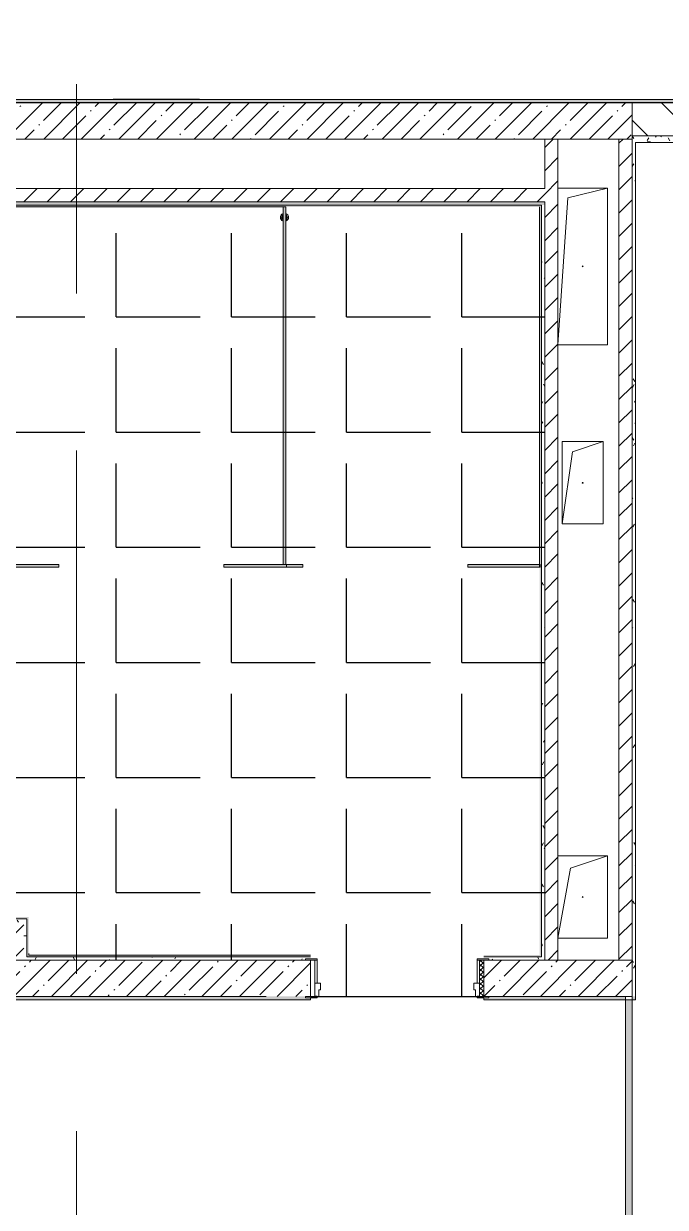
# Model space of a CAD drawing. Header units: millimetres. Extents: x -625 to 415037, y -3642 to 102118.
# Drawn here: x 404867 to 408758, y 3901 to 11080 of the extents above; entities that cross this region are included whole.
import ezdxf

# ---------------------------------------------------------------- set-up
doc = ezdxf.new("R2010")
doc.units = ezdxf.units.MM
doc.linetypes.add('Осевая', pattern=[6350, 1270, -952.5, 3175, -952.5])
doc.layers.add('1) плитка КР3', color=160, linetype='Continuous')
doc.layers.add('A-AREA-PATT-3', color=7, linetype='Continuous', lineweight=5, true_color=0xe6fae8, transparency=1)
for name, color, linetype, lineweight, true_color in [('A-DOOR-1', 7, 'Continuous', 5, 0xc0c0c0), ('A-DOOR-FRAM-1', 7, 'Continuous', 5, 0xc0c0c0), ('A-WALL-1', 9, 'Continuous', 5, 0x808080), ('A-WALL-FNSH-1', 9, 'Continuous', 5, 0x808080)]:
    doc.layers.add(name, color=color, linetype=linetype, lineweight=lineweight, true_color=true_color)
for name, color, linetype, lineweight in [('A-DOOR-FRAM-2', 7, 'Continuous', 5), ('A-GENM', 7, 'Continuous', 9), ('A-GENM-1', 7, 'Continuous', 20), ('A-WALL', 7, 'Continuous', 5), ('I-WALL', 7, 'Continuous', 5), ('Оси-2', 7, 'Осевая', 9)]:
    doc.layers.add(name, color=color, linetype=linetype, lineweight=lineweight)
doc.layers.get('A-DOOR-1').off()
pattern_1 = [(45, (289227.4, 1e-08), (-70.71068, 70.71068), [])]
pattern_2 = [(45, (289227.4, 1e-08), (-114.04925, 114.04925), []), (45, (289341.45, 1e-08), (-114.04925, 114.04925), [201.612, -40.322, 6.706, -33.617])]
pattern_3 = [(0, (289227.4, 1e-08), (243.84, 60.96), [20.117, -162.763, 20.117, -162.763, -975.36]), (0, (289227.4, 1e-08), (243.84, 60.96), [-365.76, 20.117, -345.643, 20.117, -162.763, -426.72]), (0, (289227.4, 1e-08), (243.84, 60.96), [-914.4, 20.117, -101.803, 20.117, -284.683]), (120, (289318.84, 30.48), (-174.71291, 180.691634), [20.117, -162.763, 20.117, -162.763, -975.36]), (120, (289318.84, 30.48), (-174.71291, 180.691634), [-365.76, 20.117, -345.643, 20.117, -162.763, -426.72]), (120, (289318.84, 30.48), (-174.71291, 180.691634), [-914.4, 20.117, -101.803, 20.117, -284.683]), (240, (289349.32, 152.4), (-69.12709, -241.651634), [20.117, -162.763, 20.117, -162.763, -975.36]), (240, (289349.32, 152.4), (-69.12709, -241.651634), [-365.76, 20.117, -345.643, 20.117, -162.763, -426.72]), (240, (289349.32, 152.4), (-69.12709, -241.651634), [-914.4, 20.117, -101.803, 20.117, -284.683])]

# ---------------------------------------------------------------- blocks, each defined once
blk = doc.blocks.new('110_Дверь_СКБ_1Ст_Внутренняя1 - Д-7а_л__950x2100h_Туалет-V548-Объем проектирования 3 этажа')
at = {"layer": 'A-DOOR-FRAM-2'}
h = blk.add_hatch(dxfattribs=at)
h.set_pattern_fill('FP_38', color=256, style=0, pattern_type=2)
h.set_pattern_definition([(45, (-346.384, 174.685), (-14.1421, 14.1421), []), (135, (-346.384, 174.685), (-14.1421, -14.1421), [])])
h.paths.add_polyline_path([(-512.5, 110), (-512.5, -110), (-487.5, -108.5), (-487.5, 110)])
at = {"layer": 'A-DOOR-FRAM-1'}
for p, q in [((-472.5, 118), (-542.5, 118)), ((-542.5, 118), (-542.5, 110)), ((-542.5, 110), (-472.5, 110)), ((-487.5, 110), (-512.5, 110)), ((-512.5, 110), (-512.5, -110)), ((-462.5, 110), (-487.5, 110)), ((-487.5, 110), (-487.5, 30)), ((-487.5, -110), (-487.5, 110)), ((-472.5, 110), (-487.5, 110)), ((-487.5, 110), (-487.5, 109)), ((-487.5, 109), (-472.5, 109)), ((-472.5, 110), (-472.5, 118)), ((-472.5, 109), (-472.5, 110)), ((-462.5, 70), (-462.5, 110)), ((487.5, 110), (487.5, 70)), ((512.5, 110), (487.5, 110)), ((567.5, 118), (497.5, 118)), ((497.5, 118), (497.5, 110)), ((512.5, 110), (497.5, 110)), ((497.5, 110), (497.5, 109)), ((497.5, 110), (567.5, 110)), ((497.5, 109), (512.5, 109)), ((512.5, 30), (512.5, 110)), ((537.5, 110), (512.5, 110)), ((512.5, 110), (512.5, -110)), ((512.5, 109), (512.5, 110)), ((537.5, -110), (537.5, 110)), ((567.5, 110), (567.5, 118)), ((-487.5, 30), (-452.5, 30)), ((-472.5, 30), (-487.5, 30)), ((-487.5, 30), (-487.5, -110)), ((-472.5, -110), (-472.5, 30)), ((-452.5, 70), (-462.5, 70)), ((-452.5, 30), (-452.5, 70)), ((487.5, 70), (477.5, 70)), ((477.5, 70), (477.5, 30)), ((477.5, 30), (512.5, 30)), ((512.5, 30), (497.5, 30)), ((497.5, 30), (497.5, -110)), ((512.5, -110), (512.5, 30)), ((-472.5, -110), (-542.5, -110)), ((-542.5, -110), (-542.5, -118)), ((-542.5, -118), (-472.5, -118)), ((-512.5, -110), (-487.5, -110)), ((-487.5, -110), (-472.5, -110)), ((-472.5, -118), (-472.5, -110)), ((497.5, -110), (512.5, -110)), ((567.5, -110), (497.5, -110)), ((497.5, -110), (497.5, -118)), ((497.5, -118), (567.5, -118)), ((512.5, -110), (537.5, -110)), ((567.5, -118), (567.5, -110))]:
    blk.add_line(p, q, dxfattribs=at)
blk = doc.blocks.new('GM_Отверстие прямоугольное _в плите_ - Отверстие-21993933-Объем проектирования 3 этажа')
at = {"layer": 'A-GENM'}
for p, q in [((-150, 475), (150, 475)), ((150, 475), (-150, 475)), ((-90, 415), (150, 475)), ((150, 475), (150, -475)), ((150, -475), (150, 475)), ((-150, -475), (-90, 415)), ((150, -475), (-150, -475)), ((-150, -475), (150, -475))]:
    blk.add_line(p, q, dxfattribs=at)
for start, end in [(360, 180), (180, 360)]:
    blk.add_arc((0, 0), 2.5, start, end, dxfattribs=at)
blk = doc.blocks.new('GM_Отверстие прямоугольное _в плите_ - Отверстие-21609826-Объем проектирования 3 этажа')
at = {"layer": 'A-GENM'}
for p, q in [((-125, -250), (-125, 250)), ((-125, 250), (125, 250)), ((125, 250), (-125, 250)), ((-125, 250), (-125, -250)), ((-62.5, 187.5), (125, 250)), ((125, 250), (125, -250)), ((125, -250), (125, 250)), ((-125, -250), (-62.5, 187.5)), ((125, -250), (-125, -250)), ((-125, -250), (125, -250))]:
    blk.add_line(p, q, dxfattribs=at)
for start, end in [(360, 180), (180, 360)]:
    blk.add_arc((0, 0), 2.5, start, end, dxfattribs=at)
blk = doc.blocks.new('GM_Отверстие прямоугольное _в плите_ - Отверстие-V618-Объем проектирования 3 этажа')
at = {"layer": 'A-GENM'}
for p, q in [((-150, 250), (150, 250)), ((150, 250), (-150, 250)), ((-75, 175), (150, 250)), ((150, 250), (150, -250)), ((150, -250), (150, 250)), ((-150, -250), (-75, 175)), ((150, -250), (-150, -250)), ((-150, -250), (150, -250))]:
    blk.add_line(p, q, dxfattribs=at)
for start, end in [(360, 180), (180, 360)]:
    blk.add_arc((0, 0), 2.5, start, end, dxfattribs=at)
blk = doc.blocks.new('131_Сантехническая перегородка 7 - СП-1-30858579-Объем проектирования 3 этажа')
at = {"layer": 'A-GENM'}
blk.add_hatch(color=256, dxfattribs=at).paths.add_polyline_path([(2165.9, -8), (2165.9, 8), (-4.1, 8), (-4.1, -8), (1268, -8)])
at = {"layer": 'A-GENM', "flags": 128}
for points in [[(71.5, 8), (71.1, 8.5), (70.8, 9), (70.4, 9.5), (70, 9.9), (69.6, 10.4), (69.2, 10.8), (68.8, 11.2), (68.3, 11.6), (67.8, 12), (67.3, 12.3), (66.8, 12.7), (66.3, 13), (65.8, 13.3), (65.3, 13.6), (64.7, 13.8), (64.2, 14), (63.6, 14.3), (63, 14.4), (62.4, 14.6), (61.9, 14.7), (61.3, 14.9), (60.7, 14.9), (60.1, 15), (59.5, 15.1), (58.9, 15.1), (58.3, 15.1), (57.7, 15), (57.1, 15), (56.5, 14.9), (55.9, 14.8), (55.3, 14.7), (54.7, 14.5), (54.1, 14.4), (53.5, 14.2), (53, 13.9), (52.4, 13.7), (51.9, 13.4), (51.4, 13.2), (50.8, 12.9), (50.3, 12.5), (49.8, 12.2), (49.3, 11.8), (48.9, 11.4), (48.4, 11), (48, 10.6), (47.6, 10.2), (47.2, 9.7), (46.8, 9.3), (46.4, 8.8), (46.1, 8.3), (45.9, 8)], [(45.9, -8), (46.3, -8.5), (46.6, -9), (47, -9.5), (47.4, -9.9), (47.8, -10.4), (48.2, -10.8), (48.6, -11.2), (49.1, -11.6), (49.6, -12), (50, -12.3), (50.5, -12.7), (51.1, -13), (51.6, -13.3), (52.1, -13.6), (52.7, -13.8), (53.2, -14), (53.8, -14.3), (54.4, -14.4), (54.9, -14.6), (55.5, -14.7), (56.1, -14.9), (56.7, -14.9), (57.3, -15), (57.9, -15.1), (58.5, -15.1), (59.1, -15.1), (59.7, -15), (60.3, -15), (60.9, -14.9), (61.5, -14.8), (62.1, -14.7), (62.7, -14.5), (63.3, -14.4), (63.8, -14.2), (64.4, -13.9), (65, -13.7), (65.5, -13.4), (66, -13.2), (66.6, -12.9), (67.1, -12.5), (67.6, -12.2), (68, -11.8), (68.5, -11.4), (69, -11), (69.4, -10.6), (69.8, -10.2), (70.2, -9.7), (70.6, -9.3), (70.9, -8.8), (71.3, -8.3), (71.5, -8)]]:
    blk.add_lwpolyline(points, dxfattribs=at)
at = {"layer": 'A-GENM'}
for radius, start, end in [(24.6, 19.91127, 160.08873), (17.6, 28.97309, 151.02691), (15.1, 33.78108, 146.21892), (24.6, 199.91127, 340.08873), (17.6, 208.97309, 331.02691), (15.1, 213.78108, 326.21892)]:
    blk.add_arc((58.7, 0), radius, start, end, dxfattribs=at)
at = {"layer": 'A-GENM-1'}
for p, q in [((2165.9, 8), (-4.1, 8)), ((-4.1, 8), (-4.1, -8)), ((2165.9, -8), (2165.9, 8)), ((-4.1, -8), (2165.9, -8))]:
    blk.add_line(p, q, dxfattribs=at)
blk = doc.blocks.new('131_Сантехническая перегородка_Дверь МГН - СД-1-30883454-Объем проектирования 3 этажа')
at = {"layer": 'A-GENM'}
for points in [[(-366.5, 8), (-370, 8), (-370, -8), (10, -8), (10, 8), (-350.5, 8)], [(1390, 8), (1010, 8), (1010, -8), (1390, -8)]]:
    blk.add_hatch(color=256, dxfattribs=at).paths.add_polyline_path(points)
at = {"layer": 'A-GENM-1'}
for p, q in [((10, 8), (-370, 8)), ((-370, 8), (-370, -8)), ((10, -8), (10, 8)), ((1390, 8), (1010, 8)), ((1010, 8), (1010, -8)), ((1390, -8), (1390, 8)), ((-370, -8), (10, -8)), ((1010, -8), (1390, -8))]:
    blk.add_line(p, q, dxfattribs=at)
blk = doc.blocks.new('131_Сантехническая перегородка_Дверь МГН 2 - СД-1-V700-Объем проектирования 3 этажа')
at = {"layer": 'A-GENM'}
for points in [[(-262.7, 8), (-426, 8), (-426, -8), (10, -8), (10, 8), (-87, 8)], [(1010, 8), (1010, -8), (1110, -8), (1110, 8)]]:
    blk.add_hatch(color=256, dxfattribs=at).paths.add_polyline_path(points)
at = {"layer": 'A-GENM-1'}
for p, q in [((10, 8), (-430, 8)), ((-430, 8), (-430, -8)), ((10, -8), (10, 8)), ((1110, 8), (1010, 8)), ((1010, 8), (1010, -8)), ((1110, -8), (1110, 8)), ((-430, -8), (10, -8)), ((1010, -8), (1110, -8))]:
    blk.add_line(p, q, dxfattribs=at)

msp = doc.modelspace()

# ---------------------------------------------------------------- hatches: boundary and pattern name
at = {"layer": '1) плитка КР3'}
h = msp.add_hatch(dxfattribs=at)
h.set_pattern_fill('ANGLE', color=256, scale=100)
h.set_pattern_definition([(0, (401237.4, 10000), (0, 698.5), [508, -190.5]), (90, (401237.4, 10000), (-698.5, 4e-14), [508, -190.5])])
h.paths.add_polyline_path([(408027.4, 10000), (401237.4, 10000), (401237.4, 8060), (401467.4, 8060), (401467.4, 5830), (402287.4, 5830), (402287.4, 5630), (404867.4, 5630), (404867.4, 5400), (404887.4, 5400), (406577.4, 5400), (406577.4, 5408), (406647.4, 5408), (406647.4, 5400), (406647.4, 5260), (406667.4, 5260), (406667.4, 5220), (406657.4, 5220), (406657.4, 5180), (407607.4, 5180), (407607.4, 5220), (407597.4, 5220), (407597.4, 5260), (407617.4, 5260), (407617.4, 5400), (407632.4, 5400), (407657.4, 5400), (407687.4, 5400), (408027.4, 5400)])
h.paths.add_polyline_path([(401667.4, 7050), (401667.4, 6850), (401498.4, 6850), (401498.4, 7050)], flags=16)
h.paths.add_polyline_path([(401569.9, 6950, -1), (401564.9, 6950, -1)], flags=0)
at = {"layer": 'A-AREA-PATT-3'}
h = msp.add_hatch(color=256, dxfattribs=at)
h.paths.add_polyline_path([(401498.4, 6850), (401667.4, 6850), (401667.4, 7050), (401498.4, 7050)])
h.paths.add_polyline_path([(404700.4, 9884.2), (404700.4, 9894.5), (404697, 9897.4), (404693.3, 9906.2), (404700.4, 9928.2), (404693.9, 9926.1), (404685, 9913.8), (404687.2, 9895.6), (404696, 9885.7)])
h.paths.add_polyline_path([(406456.9, 9884.2), (406463.4, 9886.3), (406472.3, 9898.6), (406470.1, 9916.9), (406461.3, 9926.8), (406456.9, 9926.1), (406456.9, 9918), (406460.3, 9915), (406464, 9906.2), (406456.9, 9886.3)])
h.paths.add_polyline_path([(404716.4, 9884.2), (404722.9, 9886.3), (404731.8, 9898.6), (404729.6, 9916.9), (404720.8, 9926.8), (404716.4, 9926.1), (404716.4, 9918), (404719.8, 9915), (404723.5, 9906.2), (404716.4, 9886.3)])
h.paths.add_polyline_path([(406440.9, 9884.2), (406440.9, 9894.5), (406437.5, 9897.4), (406433.8, 9906.2), (406440.9, 9928.2), (406434.4, 9926.1), (406425.5, 9913.8), (406427.7, 9895.6), (406436.5, 9885.7)])
h.paths.add_polyline_path([(402136.4, 9887.3), (402142.9, 9889.4), (402151.8, 9901.7), (402149.6, 9920), (402140.8, 9929.9), (402136.4, 9929.2), (402136.4, 9921.1), (402139.8, 9918.1), (402143.5, 9909.3), (402136.4, 9889.4)])
h.paths.add_polyline_path([(402120.4, 9887.3), (402120.4, 9897.5), (402117.7, 9898.7), (402113.3, 9909.3), (402120.4, 9931.3), (402113.9, 9929.2), (402105, 9916.9), (402107.2, 9898.7), (402116, 9888.7)])
h.paths.add_polyline_path([(402996.4, 9887.3), (403002.9, 9889.4), (403011.8, 9901.7), (403009.6, 9920), (403000.8, 9929.9), (402996.4, 9929.2), (402996.4, 9921.1), (402999.8, 9918.1), (403003.5, 9909.3), (402996.4, 9889.4)])
h.paths.add_polyline_path([(403856.4, 9887.3), (403862.9, 9889.4), (403871.8, 9901.7), (403869.6, 9920), (403860.8, 9929.9), (403856.4, 9929.2), (403856.4, 9921.1), (403859.8, 9918.1), (403863.5, 9909.3), (403856.4, 9889.4)])
h.paths.add_polyline_path([(403840.4, 9887.3), (403840.4, 9897.5), (403837.7, 9898.7), (403833.3, 9909.3), (403840.4, 9931.3), (403833.9, 9929.2), (403825, 9916.9), (403827.2, 9898.7), (403836, 9888.7)])
h.paths.add_polyline_path([(402980.4, 9887.3), (402980.4, 9897.5), (402977.7, 9898.7), (402973.3, 9909.3), (402980.4, 9931.3), (402973.9, 9929.2), (402965, 9916.9), (402967.2, 9898.7), (402976, 9888.7)])
h = msp.add_hatch(color=256, dxfattribs=at)
h.paths.add_polyline_path([(408557.4, 170.5), (408557.4, 1525), (408517.4, 1525), (408519.4, 170.5)])
h.paths.add_polyline_path([(408557.4, 2925), (408555.4, 5159.5), (408517.4, 5159.5), (408517.4, 2925)])
at = {"layer": 'I-WALL'}
h = msp.add_hatch(dxfattribs=at)
h.set_pattern_fill('FP_191', color=256, style=0, pattern_type=2)
h.set_pattern_definition(pattern_3)
h.paths.add_polyline_path([(410416.4, 10600), (410437.4, 10600), (410416.4, 10620), (400407.4, 10620), (400407.4, 10608), (400437.4, 10608), (400437.4, 10600), (409600.9, 10600)])
h.paths.add_polyline_path([(390056.4, 10600), (392842.4, 10600.2), (392842.4, 10608), (392872.4, 10608), (392872.4, 10620), (390057.4, 10620), (390056.5, 10601.9)])
h.paths.add_polyline_path([(410437.4, 10600), (410437.4, 10620), (410417.4, 10620), (410427, 10610.4)])
h.paths.add_polyline_path([(394352.4, 10600), (396877.4, 10600), (396877.4, 10608), (396932.4, 10608), (396932.4, 10620), (394322.4, 10620), (394322.4, 10608), (394352.4, 10608), (394352.4, 10600.2)])
h.paths.add_polyline_path([(398387.4, 10600), (399427.4, 10600), (399427.4, 10608), (399457.4, 10608), (399457.4, 10620), (398332.4, 10620), (398332.4, 10608), (398387.4, 10608), (398387.4, 10601)])
h = msp.add_hatch(dxfattribs=at)
h.set_pattern_fill('FP_23', color=256, style=0, pattern_type=2)
h.set_pattern_definition([(135, (289227.4, 1e-08), (-141.42136, -141.42136), [])])
h.paths.add_polyline_path([(408557.4, 10400), (410437.4, 10400.4), (410437.4, 10600), (408557.4, 10600)])
h.paths.add_polyline_path([(399357.8, 10400), (399457.4, 10400), (399457.4, 10600), (398332.4, 10600), (398332.4, 10400), (399357.4, 10400)])
h.paths.add_polyline_path([(400535.6, 10400), (401157.4, 10400), (401157.4, 10600), (400407.4, 10600), (400407.4, 10400), (400457.4, 10400)])
h.paths.add_polyline_path([(396932.4, 10400), (396932.4, 10600), (396577.4, 10600), (396578, 10400), (396908, 10400)])
h = msp.add_hatch(dxfattribs=at)
h.set_pattern_fill('FP_1', color=256, style=0, pattern_type=2)
h.set_pattern_definition(pattern_2)
h.paths.add_polyline_path([(401375.9, 10380), (408557.4, 10380), (408557.4, 10600), (401157.4, 10600), (401157.4, 10380), (401237.4, 10380)])
h = msp.add_hatch(dxfattribs=at)
h.set_pattern_fill('FP_22', color=256, style=0, pattern_type=2)
h.set_pattern_definition(pattern_1)
h.paths.add_polyline_path([(408027.4, 5400), (408107.4, 5400), (408107.4, 10380), (408027.4, 10380), (408027.4, 5420)])
h = msp.add_hatch(dxfattribs=at)
h.set_pattern_fill('FP_22', color=256, style=0, pattern_type=2)
h.set_pattern_definition(pattern_1)
h.paths.add_polyline_path([(408513.1, 5400), (408557.4, 5400), (408557.4, 10380), (408477.4, 10380), (408477.4, 5400)])
h = msp.add_hatch(dxfattribs=at)
h.set_pattern_fill('FP_191', color=256, style=0, pattern_type=2)
h.set_pattern_definition(pattern_3)
h.paths.add_polyline_path([(410416.4, 10360), (410417.4, 10360), (410416.4, 10400), (408557.4, 10400), (408557.4, 10380), (408578.4, 10360), (409600.9, 10360)])
h.paths.add_polyline_path([(408557.4, 10360), (408577.4, 10360), (408557.4, 10380)])
h = msp.add_hatch(dxfattribs=at)
h.set_pattern_fill('FP_191', color=256, style=0, pattern_type=2)
h.set_pattern_definition(pattern_3)
h.paths.add_polyline_path([(408557.4, 5180), (408577.4, 5180), (408577.4, 10360), (408557.4, 10360), (408557.4, 5400)])
h = msp.add_hatch(dxfattribs=at)
h.set_pattern_fill('FP_22', color=256, style=0, pattern_type=2)
h.set_pattern_definition(pattern_1)
h.paths.add_polyline_path([(402645.9, 10000), (408027.4, 10000), (408027.4, 10080), (401237.4, 10080), (401237.4, 10000), (402645.2, 10000)])
h = msp.add_hatch(dxfattribs=at)
h.set_pattern_fill('FP_191', color=256, style=0, pattern_type=2)
h.set_pattern_definition(pattern_3)
h.paths.add_polyline_path([(408027.4, 9980), (408027.1, 10000), (401237.4, 10000), (401237.4, 9980), (408023.2, 9980)])
for points in [[(406881.4, 9969), (407996.4, 9969), (407996.4, 9980), (401257.4, 9980), (401257.4, 9969), (406609.5, 9969)], [(408007.4, 5420), (408007.4, 9980), (407996.4, 9980), (407996.4, 5420)], [(402657.4, 5650), (404898.4, 5652.2), (404898.4, 5661), (402318.4, 5661), (402318.4, 5650)], [(404898.4, 5420), (404898.4, 5650), (404887.4, 5650), (404887.4, 5420)]]:
    msp.add_hatch(color=256, dxfattribs=at).paths.add_polyline_path(points)
h = msp.add_hatch(dxfattribs=at)
h.set_pattern_fill('FP_191', color=256, style=0, pattern_type=2)
h.set_pattern_definition(pattern_3)
h.paths.add_polyline_path([(408007.4, 5420), (408027.4, 5420), (408027.4, 9980), (408007.4, 9980), (408007.4, 5453.7)])
h = msp.add_hatch(dxfattribs=at)
h.set_pattern_fill('FP_191', color=256, style=0, pattern_type=2)
h.set_pattern_definition(pattern_3)
h.paths.add_polyline_path([(404887.4, 5630), (404887.4, 5650), (402307.4, 5650), (402307.4, 5630), (404867.4, 5630)])
h = msp.add_hatch(dxfattribs=at)
h.set_pattern_fill('FP_22', color=256, style=0, pattern_type=2)
h.set_pattern_definition(pattern_1)
h.paths.add_polyline_path([(404867.4, 5400), (404867.4, 5630), (404787.4, 5630), (404787.4, 5400)])
h = msp.add_hatch(dxfattribs=at)
h.set_pattern_fill('FP_191', color=256, style=0, pattern_type=2)
h.set_pattern_definition(pattern_3)
h.paths.add_polyline_path([(404887.4, 5400), (404887.4, 5630), (404867.4, 5630), (404867.4, 5400)])
h = msp.add_hatch(dxfattribs=at)
h.set_pattern_fill('FP_1', color=256, style=0, pattern_type=2)
h.set_pattern_definition(pattern_2)
h.paths.add_polyline_path([(407728.5, 5180), (408557.4, 5180.9), (408557.4, 5400), (407657.4, 5400), (407657.4, 5180), (407697.1, 5180)])
h.paths.add_polyline_path([(401757.4, 5180), (406607.4, 5180), (406607.4, 5400), (401157.4, 5400), (401157.4, 5180)])
h = msp.add_hatch(dxfattribs=at)
h.set_pattern_fill('FP_191', color=256, style=0, pattern_type=2)
h.set_pattern_definition(pattern_3)
h.paths.add_polyline_path([(408007.4, 5400), (408027.4, 5400), (408027.4, 5420), (407657.4, 5420), (407657.4, 5408), (407687.4, 5408), (407687.4, 5400), (407996.4, 5400)])
h.paths.add_polyline_path([(404887.4, 5400), (406577.4, 5400.4), (406577.4, 5408), (406607.4, 5408), (406607.4, 5420), (404887.4, 5419.9)])
h = msp.add_hatch(color=256, dxfattribs=at)
h.paths.add_polyline_path([(404898.4, 5420), (406607.4, 5420), (406607.4, 5431), (404898.4, 5431)])
h.paths.add_polyline_path([(407996.4, 5420), (407996.4, 5420), (407996.4, 5431), (407657.4, 5431), (407657.4, 5420), (407969.2, 5420)])
h = msp.add_hatch(dxfattribs=at)
h.set_pattern_fill('FP_191', color=256, style=0, pattern_type=2)
h.set_pattern_definition(pattern_3)
h.paths.add_polyline_path([(408577.4, 5160), (408577.4, 5180), (408557.4, 5180), (408557.4, 5160), (408574.9, 5160)])
h.paths.add_polyline_path([(406607.4, 5160), (406607.4, 5172), (406577.4, 5172.8), (406577.4, 5180), (401137.4, 5178.8), (401137.4, 5160), (406523.7, 5160)])
h.paths.add_polyline_path([(408513.8, 5160), (408517.4, 5161.7), (408517.4, 5180), (407687.4, 5180), (407687.4, 5172), (407657.4, 5172), (407657.4, 5160), (408513.1, 5160)])

# ---------------------------------------------------------------- linework, layer by layer
msp.add_lwpolyline([(414057.4, 10600), (374197.4, 10600), (374197.4, 13400), (414057.4, 13400)], close=True)
msp.add_lwpolyline([(406607.4, 5180), (407657.4, 5180)])
at = {"layer": 'A-WALL'}
for p, q in [((400407.4, 10620), (410417.4, 10620)), ((408007.4, 9980), (401257.4, 9980)), ((408027.4, 10000), (408027.4, 5400)), ((402307.4, 5650), (404887.4, 5650)), ((404887.4, 5630), (404887.4, 5420)), ((404887.4, 5420), (406607.4, 5420)), ((406577.4, 5400), (404887.4, 5400)), ((407657.4, 5420), (408007.4, 5420)), ((407687.4, 5400), (408027.4, 5400)), ((408557.4, 5400), (408477.4, 5400)), ((401157.4, 5180), (406337.5, 5180)), ((407687.4, 5180), (408557.4, 5180))]:
    msp.add_line(p, q, dxfattribs=at)
at = {"layer": 'A-WALL-1'}
for p, q in [((410437.4, 10600), (400437.4, 10600)), ((408557.4, 10600), (408557.4, 2980)), ((401157.4, 10380), (408557.4, 10380)), ((408027.4, 10380), (408027.4, 10080)), ((408107.4, 5400), (408107.4, 10380)), ((408477.4, 10380), (408477.4, 5400)), ((408557.4, 10400), (410437.4, 10400)), ((408577.4, 10360), (408578.4, 10360)), ((408577.4, 5160), (408577.4, 10360)), ((408027.4, 10080), (401237.4, 10080)), ((401237.4, 10000), (408027.4, 10000)), ((408007.4, 9980), (408007.4, 5420)), ((404887.4, 5400), (401157.4, 5400)), ((408477.4, 5400), (408027.4, 5400)), ((406607.4, 5160), (406607.4, 5172)), ((407657.4, 5172), (407657.4, 5160)), ((408517.4, 5180), (408517.4, 2980)), ((401137.4, 5160), (406607.4, 5160)), ((407657.4, 5160), (408577.4, 5160))]:
    msp.add_line(p, q, dxfattribs=at)
at = {"layer": 'A-WALL-FNSH-1'}
for p, q in [((410416.4, 10621), (400407.4, 10621)), ((405536.1, 10622), (405536.1, 10621)), ((405932.6, 10621), (405932.6, 10622)), ((412232.4, 10360), (408578.4, 10360)), ((408578.4, 5159), (408578.4, 10359)), ((408578.4, 10359), (412232.4, 10359)), ((404700.4, 9969), (406456.9, 9969)), ((407996.4, 9969), (407996.4, 7783)), ((404887.4, 5650), (404887.4, 5630)), ((404898.4, 5431), (404898.4, 5441)), ((406607.4, 5431), (404898.4, 5431)), ((401136.4, 5159), (406607.4, 5159)), ((406607.4, 5159), (406607.4, 5160)), ((407657.4, 5160), (407657.4, 5159)), ((407657.4, 5159), (408578.4, 5159))]:
    msp.add_line(p, q, dxfattribs=at)
at = {"layer": 'I-WALL'}
for p, q in [((405411, 10622), (405932.6, 10622)), ((405411, 10621), (405411, 10622))]:
    msp.add_line(p, q, dxfattribs=at)
at = {"layer": 'Оси-2'}
msp.add_line((405187.4, 3093.7), (405187.4, 16915.1), dxfattribs=at)

# ---------------------------------------------------------------- block references
at = {"layer": 'A-DOOR-1', "rotation": 180}
msp.add_blockref('110_Дверь_СКБ_1Ст_Внутренняя1 - Д-7а_л__950x2100h_Туалет-V548-Объем проектирования 3 этажа', (407144.9, 5290), dxfattribs=at)
at = {"layer": 'A-GENM'}
for name, p in [('GM_Отверстие прямоугольное _в плите_ - Отверстие-21993933-Объем проектирования 3 этажа', (408257.4, 9608.3)), ('GM_Отверстие прямоугольное _в плите_ - Отверстие-21609826-Объем проектирования 3 этажа', (408257.4, 8295.8)), ('GM_Отверстие прямоугольное _в плите_ - Отверстие-V618-Объем проектирования 3 этажа', (408257.4, 5783.3))]:
    msp.add_blockref(name, p, dxfattribs=at)
for name, p, rotation in [('131_Сантехническая перегородка 7 - СП-1-30858579-Объем проектирования 3 этажа', (406448.9, 9964.9), 269.9999999999999), ('131_Сантехническая перегородка_Дверь МГН - СД-1-30883454-Объем проектирования 3 этажа', (406090.4, 7791), 180), ('131_Сантехническая перегородка_Дверь МГН 2 - СД-1-V700-Объем проектирования 3 этажа', (407570.4, 7791), 180)]:
    msp.add_blockref(name, p, dxfattribs=dict(at, rotation=rotation))

doc.saveas('drawing.dxf')
